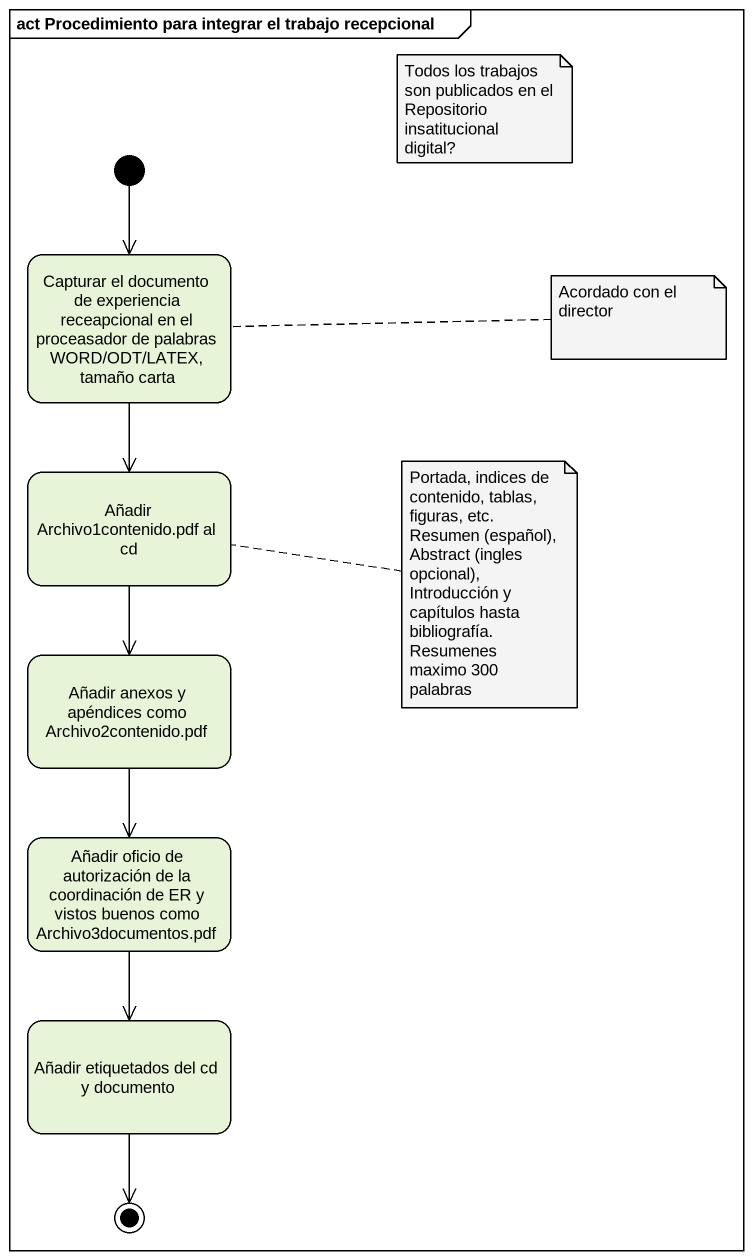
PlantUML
@startuml
mainframe act Procedimiento para integrar el trabajo recepcional
hide empty description
state "Capturar el documento de experiencia receapcional en el proceasador de palabras WORD/ODT/LATEX, tamaño carta" as Capturar_el_documento_de
state "Añadir Archivo1contenido.pdf al cd" as Añadir_Archivo1contenido
state "Añadir anexos y apéndices como Archivo2contenido.pdf" as Añadir_anexos_y_apéndices
state "Añadir oficio de autorización de la coordinación de ER y vistos buenos como Archivo3documentos.pdf" as Añadir_oficio_de
state "Añadir etiquetados del cd y documento" as Añadir_etiquetados_del_cd_y
[*] --> Capturar_el_documento_de
Capturar_el_documento_de --> Añadir_Archivo1contenido
Añadir_Archivo1contenido --> Añadir_anexos_y_apéndices
Añadir_anexos_y_apéndices --> Añadir_oficio_de
Añadir_oficio_de --> Añadir_etiquetados_del_cd_y
Añadir_etiquetados_del_cd_y --> [*]
note as N1
  Todos los trabajos son publicados en el Repositorio insatitucional digital?
end note
note right of Capturar_el_documento_de : Acordado con el director
note right of Añadir_Archivo1contenido
  Portada, indices de contenido, tablas, figuras, etc.
  Resumen (español), Abstract (ingles opcional), Introducción y capítulos hasta bibliografía.
  Resumenes maximo 300 palabras
end note
@enduml
